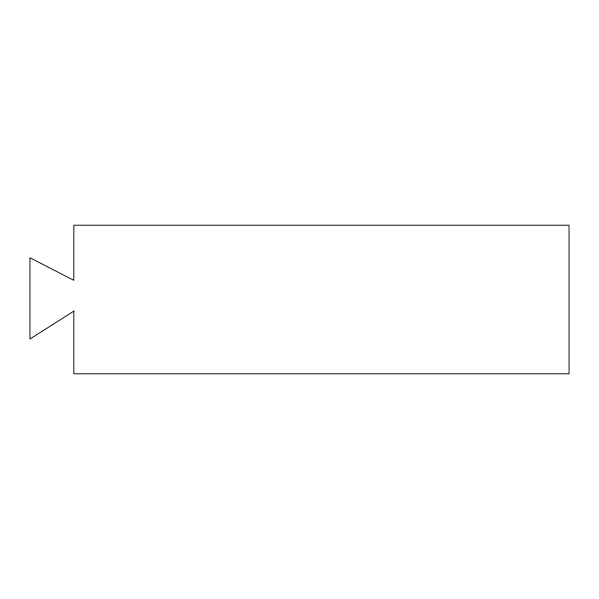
<?xml version="1.0" encoding="UTF-8"?>
<svg xmlns="http://www.w3.org/2000/svg" width="599" height="599" viewBox="0 0 599 599"><rect width="100%" height="100%" fill="white"/><g stroke="black" fill="none" stroke-linecap="round" stroke-linejoin="round"><path stroke-width="0.9" d="M73.827 311.128L29.95 339.027L29.95 257.765L73.827 280.31L73.827 225.217L569.05 225.217L569.05 373.783L73.827 373.783L73.827 311.008"/></g></svg>
